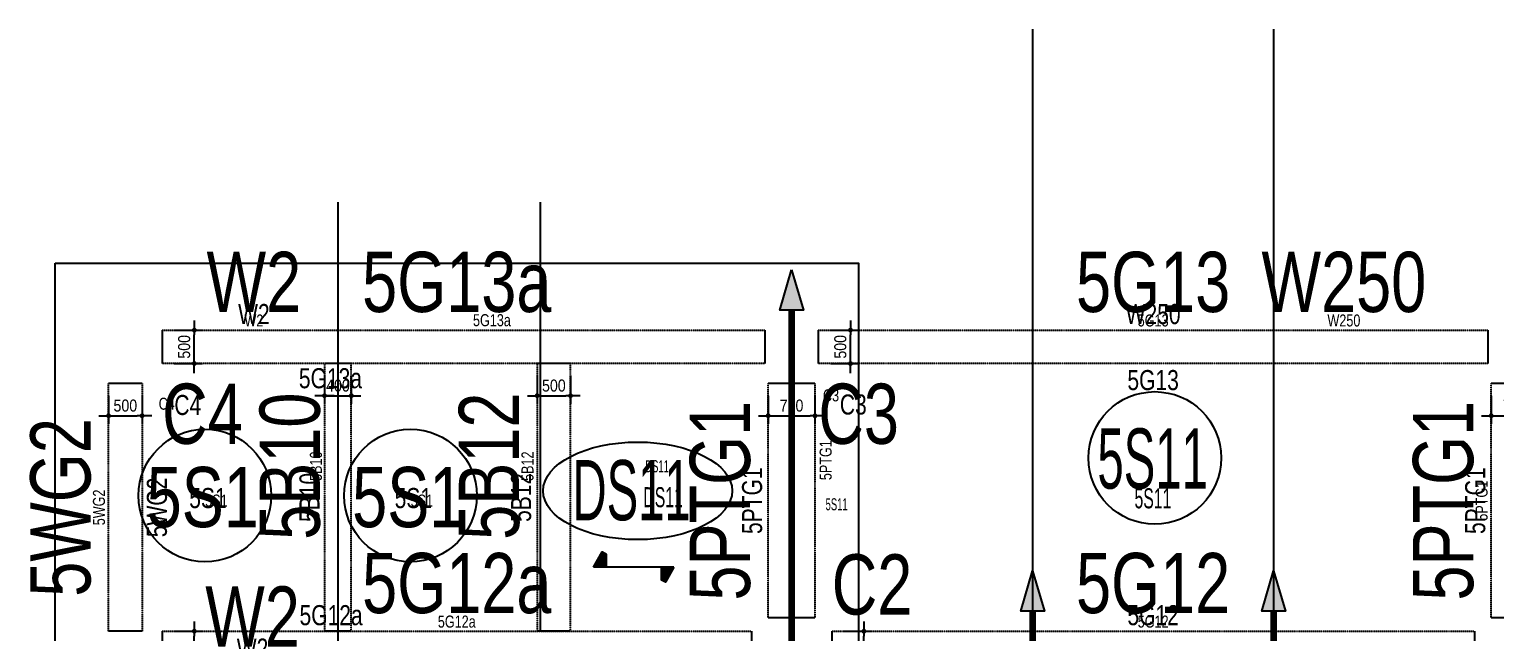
# Model space of a CAD drawing. Header units: millimetres. Extents: x 90970 to 179136, y 102485 to 153500.
# Drawn here: x 90970 to 112870, y 144483 to 153500 of the extents above; entities that cross this region are included whole.
import ezdxf
from ezdxf.enums import TextEntityAlignment as Align

# ---------------------------------------------------------------- set-up
doc = ezdxf.new("R2010")
doc.units = ezdxf.units.MM
doc.linetypes.add('HID', pattern=[2.3, 1.5, -0.8])
doc.linetypes.add('HIDDEN2', pattern=[0.1875, 0.125, -0.0625])
doc.layers.get('Defpoints').update_dxf_attribs({"color": 159})
for name, color, linetype in [('^DECK', 130, 'Continuous'), ('A-CEN', 1, 'Continuous'), ('BEAM-TEXT', 4, 'Continuous'), ('BEAM-TEXT @ 100', 4, 'Continuous'), ('BEAM-TEXT @ 300', 4, 'Continuous'), ('BEAM-TEXT @ 60', 4, 'Continuous'), ('COLUMN-TEXT', 2, 'Continuous'), ('COLUMN-TEXT @ 100', 2, 'Continuous'), ('COLUMN-TEXT @ 300', 2, 'Continuous'), ('COLUMN-TEXT @ 60', 2, 'Continuous'), ('DECK-PL', 4, 'Continuous'), ('DECK-SLAB', 4, 'Continuous'), ('DECK-SLAB @ 100', 4, 'Continuous'), ('DECK-SLAB @ 300', 4, 'Continuous'), ('DECK-SLAB @ 60', 4, 'Continuous'), ('GIRDER-TEXT', 7, 'Continuous'), ('GIRDER-TEXT @ 100', 7, 'Continuous'), ('GIRDER-TEXT @ 300', 7, 'Continuous'), ('GIRDER-TEXT @ 60', 7, 'Continuous'), ('PT', 251, 'Continuous'), ('TXT-SLAB', 6, 'Continuous'), ('TXT-SLAB @ 100', 6, 'Continuous'), ('TXT-SLAB @ 300', 6, 'Continuous'), ('TXT-SLAB @ 60', 6, 'Continuous'), ('WALL-TEXT', 6, 'Continuous'), ('WALL-TEXT @ 100', 6, 'Continuous'), ('WALL-TEXT @ 300', 6, 'Continuous'), ('WALL-TEXT @ 60', 6, 'Continuous'), ('보(beam)', 4, 'HID'), ('보(girder)', 7, 'HID')]:
    doc.layers.add(name, color=color, linetype=linetype)
doc.layers.add('NOPLOT', color=191, linetype='Continuous', plot=False)
doc.styles.add('Gdim', font='Dotum.ttf', dxfattribs={"width": 0.9})
doc.styles.add('Gtx', font='Dotum.ttf')
doc.dimstyles.new('Gdim200', dxfattribs={"dimscale": 200, "dimtxt": 3, "dimasz": 1.2, "dimexe": 2, "dimexo": 3, "dimgap": 1, "dimtad": 1, "dimdsep": 46, "dimlunit": 6, "dimtxsty": 'Gdim', "dimblk1": '_CIDOT', "dimblk2": '_CIDOT', "dimsah": 1, "dimcen": 2.5, "dimdle": 2, "dimclrd": 1, "dimclre": 1, "dimclrt": 3, "dimazin": 2, "dimtfac": 1, "dimtix": 1, "dimtmove": 2, "dimatfit": 3, "dimldrblk": '_CIDOT', "dimfxl": 0, "dimtolj": 1, "dimtzin": 0, "dimarcsym": 0})

# ---------------------------------------------------------------- blocks, each defined once
blk = doc.blocks.new('_CIDOT')
at = {"color": 0, "linetype": 'ByBlock'}
blk.add_line((2, 0), (-1, 0), dxfattribs=at)
at = {"color": 0, "linetype": 'ByBlock', "const_width": 0.5}
blk.add_lwpolyline([(-0.25, 0, 1), (0.25, 0, 1)], format="xyb", close=True, dxfattribs=at)
blk = doc.blocks.new('*D301')
at = {"layer": 'Defpoints', "color": 155, "lineweight": -2, "transparency": 16777216}
for p, q in [((-1725, 650), (-1305, 650)), ((-1425, 222), (-1425, 578)), ((-1725, 150), (-1305, 150))]:
    blk.add_line(p, q, dxfattribs=at)
at = {"layer": 'Defpoints', "color": 0, "transparency": 16777216}
for p in [(-1905, 650), (-1425, 650), (-1905, 150)]:
    blk.add_point(p, dxfattribs=at)
at = {"layer": 'Defpoints', "color": 155, "lineweight": -2, "transparency": 16777216, "xscale": 71.99999999999994, "yscale": 71.99999999999994, "zscale": 71.99999999999994}
for p, rotation in [((-1425, 650), 90), ((-1425, 150), 270)]:
    blk.add_blockref('_CIDOT', p, dxfattribs=dict(at, rotation=rotation))
at = {"layer": 'Defpoints', "color": 3, "transparency": 16777216, "insert": (-1576, 400), "char_height": 180, "attachment_point": 5, "rotation": 90, "style": 'Gdim'}
blk.add_mtext('\\A1;{\\C155;500}', dxfattribs=at)
blk = doc.blocks.new('*D305')
at = {"layer": 'Defpoints', "color": 155, "lineweight": -2, "transparency": 16777216}
for p, q in [((-1725, 800), (-1305, 800)), ((-1425, 72), (-1425, 728)), ((-1725, 0), (-1305, 0))]:
    blk.add_line(p, q, dxfattribs=at)
at = {"layer": 'Defpoints', "color": 0, "transparency": 16777216}
for p in [(-1905, 800), (-1425, 800), (-1905, 0)]:
    blk.add_point(p, dxfattribs=at)
at = {"layer": 'Defpoints', "color": 155, "lineweight": -2, "transparency": 16777216, "xscale": 71.99999999999994, "yscale": 71.99999999999994, "zscale": 71.99999999999994}
for p, rotation in [((-1425, 800), 90), ((-1425, 0), 270)]:
    blk.add_blockref('_CIDOT', p, dxfattribs=dict(at, rotation=rotation))
at = {"layer": 'Defpoints', "color": 3, "transparency": 16777216, "insert": (-1576, 400), "char_height": 180, "attachment_point": 5, "rotation": 90, "style": 'Gdim'}
blk.add_mtext('\\A1;{\\C155;800}', dxfattribs=at)
blk = doc.blocks.new('*D315')
at = {"layer": 'Defpoints', "color": 155, "lineweight": -2, "transparency": 16777216}
for p, q in [((-1725, 800), (-1305, 800)), ((-1425, 72), (-1425, 728)), ((-1725, 0), (-1305, 0))]:
    blk.add_line(p, q, dxfattribs=at)
at = {"layer": 'Defpoints', "color": 0, "transparency": 16777216}
for p in [(-1905, 800), (-1425, 800), (-1905, 0)]:
    blk.add_point(p, dxfattribs=at)
at = {"layer": 'Defpoints', "color": 155, "lineweight": -2, "transparency": 16777216, "xscale": 71.99999999999994, "yscale": 71.99999999999994, "zscale": 71.99999999999994}
for p, rotation in [((-1425, 800), 90), ((-1425, 0), 270)]:
    blk.add_blockref('_CIDOT', p, dxfattribs=dict(at, rotation=rotation))
at = {"layer": 'Defpoints', "color": 3, "transparency": 16777216, "insert": (-1576, 400), "char_height": 180, "attachment_point": 5, "rotation": 90, "style": 'Gdim'}
blk.add_mtext('\\A1;{\\C155;800}', dxfattribs=at)
blk = doc.blocks.new('*D303')
at = {"layer": 'Defpoints', "color": 155, "lineweight": -2, "transparency": 16777216}
for p, q in [((-1725, 650), (-1305, 650)), ((-1425, 222), (-1425, 578)), ((-1725, 150), (-1305, 150))]:
    blk.add_line(p, q, dxfattribs=at)
at = {"layer": 'Defpoints', "color": 0, "transparency": 16777216}
for p in [(-1905, 650), (-1425, 650), (-1905, 150)]:
    blk.add_point(p, dxfattribs=at)
at = {"layer": 'Defpoints', "color": 155, "lineweight": -2, "transparency": 16777216, "xscale": 71.99999999999994, "yscale": 71.99999999999994, "zscale": 71.99999999999994}
for p, rotation in [((-1425, 650), 90), ((-1425, 150), 270)]:
    blk.add_blockref('_CIDOT', p, dxfattribs=dict(at, rotation=rotation))
at = {"layer": 'Defpoints', "color": 3, "transparency": 16777216, "insert": (-1576, 400), "char_height": 180, "attachment_point": 5, "rotation": 90, "style": 'Gdim'}
blk.add_mtext('\\A1;{\\C155;500}', dxfattribs=at)
blk = doc.blocks.new('*D333')
at = {"layer": 'Defpoints', "color": 155, "lineweight": -2, "transparency": 16777216}
for p, q in [((-1925, 650), (-1505, 650)), ((-1625, 222), (-1625, 578)), ((-1925, 150), (-1505, 150))]:
    blk.add_line(p, q, dxfattribs=at)
at = {"layer": 'Defpoints', "color": 0, "transparency": 16777216}
for p in [(-2105, 650), (-1625, 650), (-2105, 150)]:
    blk.add_point(p, dxfattribs=at)
at = {"layer": 'Defpoints', "color": 155, "lineweight": -2, "transparency": 16777216, "xscale": 71.99999999999994, "yscale": 71.99999999999994, "zscale": 71.99999999999994}
for p, rotation in [((-1625, 650), 90), ((-1625, 150), 270)]:
    blk.add_blockref('_CIDOT', p, dxfattribs=dict(at, rotation=rotation))
at = {"layer": 'Defpoints', "color": 3, "transparency": 16777216, "insert": (-1776, 400), "char_height": 180, "attachment_point": 5, "rotation": 90, "style": 'Gdim'}
blk.add_mtext('\\A1;{\\C155;500}', dxfattribs=at)
blk = doc.blocks.new('*U1030')
at = {"layer": 'COLUMN-TEXT @ 100', "color": 3, "style": 'Gtx', "width": 0.8}
blk.add_text('C3', height=300, dxfattribs=at).set_placement((103075, 148043), align=Align.TOP_LEFT)
at = {"layer": 'COLUMN-TEXT @ 300', "color": 3, "style": 'Gtx', "width": 0.8}
blk.add_text('C3', height=900, dxfattribs=at).set_placement((102754, 148205), align=Align.TOP_LEFT)
at = {"layer": 'COLUMN-TEXT @ 60', "color": 3, "style": 'Gtx', "width": 0.8}
blk.add_text('C3', height=180, dxfattribs=at).set_placement((102823, 148120), align=Align.TOP_LEFT)
blk = doc.blocks.new('*U1053')
at = {"layer": 'GIRDER-TEXT @ 100', "style": 'Gtx', "width": 0.8}
blk.add_text('5G12', height=300, dxfattribs=at).set_placement((107754, 144505), align=Align.BOTTOM_CENTER)
at = {"layer": 'GIRDER-TEXT @ 300', "style": 'Gtx', "width": 0.8}
blk.add_text('5G12', height=900, dxfattribs=at).set_placement((107754, 144505), align=Align.BOTTOM_CENTER)
at = {"layer": 'GIRDER-TEXT @ 60', "style": 'Gtx', "width": 0.8}
blk.add_text('5G12', height=180, dxfattribs=at).set_placement((107754, 144505), align=Align.BOTTOM_CENTER)
blk = doc.blocks.new('*U1060')
at = {"layer": 'GIRDER-TEXT @ 100', "style": 'Gtx', "width": 0.8}
blk.add_text('5G12a', height=300, dxfattribs=at).set_placement((95477, 144505), align=Align.BOTTOM_CENTER)
at = {"layer": 'GIRDER-TEXT @ 300', "style": 'Gtx', "width": 0.8}
blk.add_text('5G12a', height=900, dxfattribs=at).set_placement((97354, 144505), align=Align.BOTTOM_CENTER)
at = {"layer": 'GIRDER-TEXT @ 60', "style": 'Gtx', "width": 0.8}
blk.add_text('5G12a', height=180, dxfattribs=at).set_placement((97354, 144505), align=Align.BOTTOM_CENTER)
blk = doc.blocks.new('*U1061')
at = {"layer": 'GIRDER-TEXT @ 100', "style": 'Gtx', "width": 0.8}
blk.add_text('5G13', height=300, dxfattribs=at).set_placement((107754, 148018), align=Align.BOTTOM_CENTER)
at = {"layer": 'GIRDER-TEXT @ 300', "style": 'Gtx', "width": 0.8}
blk.add_text('5G13', height=900, dxfattribs=at).set_placement((107754, 149005), align=Align.BOTTOM_CENTER)
at = {"layer": 'GIRDER-TEXT @ 60', "style": 'Gtx', "width": 0.8}
blk.add_text('5G13', height=180, dxfattribs=at).set_placement((107754, 149005), align=Align.BOTTOM_CENTER)
blk = doc.blocks.new('*U1068')
at = {"layer": 'GIRDER-TEXT @ 100', "style": 'Gtx', "width": 0.8}
blk.add_text('5G13a', height=300, dxfattribs=at).set_placement((95467, 148046), align=Align.BOTTOM_CENTER)
at = {"layer": 'GIRDER-TEXT @ 300', "style": 'Gtx', "width": 0.8}
blk.add_text('5G13a', height=900, dxfattribs=at).set_placement((97354, 149005), align=Align.BOTTOM_CENTER)
at = {"layer": 'GIRDER-TEXT @ 60', "style": 'Gtx', "width": 0.8}
blk.add_text('5G13a', height=180, dxfattribs=at).set_placement((97879, 149009), align=Align.BOTTOM_CENTER)
blk = doc.blocks.new('*U1097')
at = {"layer": 'GIRDER-TEXT @ 100', "style": 'Gtx', "width": 0.8}
blk.add_text('5WG2', height=300, rotation=90, dxfattribs=at).set_placement((93115, 146355), align=Align.BOTTOM_CENTER)
at = {"layer": 'GIRDER-TEXT @ 300', "style": 'Gtx', "width": 0.8}
blk.add_text('5WG2', height=900, rotation=90, dxfattribs=at).set_placement((92154, 146355), align=Align.BOTTOM_CENTER)
at = {"layer": 'GIRDER-TEXT @ 60', "style": 'Gtx', "width": 0.8}
blk.add_text('5WG2', height=180, rotation=90, dxfattribs=at).set_placement((92154, 146355), align=Align.BOTTOM_CENTER)
blk = doc.blocks.new('*D271')
at = {"layer": 'Defpoints', "color": 155, "lineweight": -2, "transparency": 16777216}
for p, q in [((-888, 550), (-468, 550)), ((-588, 122), (-588, 478)), ((-888, 50), (-468, 50))]:
    blk.add_line(p, q, dxfattribs=at)
at = {"layer": 'Defpoints', "color": 0, "transparency": 16777216}
for p in [(-1068, 550), (-588, 550), (-1068, 50)]:
    blk.add_point(p, dxfattribs=at)
at = {"layer": 'Defpoints', "color": 155, "lineweight": -2, "transparency": 16777216, "xscale": 71.99999999999994, "yscale": 71.99999999999994, "zscale": 71.99999999999994}
for p, rotation in [((-588, 550), 90), ((-588, 50), 270)]:
    blk.add_blockref('_CIDOT', p, dxfattribs=dict(at, rotation=rotation))
at = {"layer": 'Defpoints', "color": 3, "transparency": 16777216, "insert": (-738, 300), "char_height": 180, "attachment_point": 5, "rotation": 90, "style": 'Gdim'}
blk.add_mtext('\\A1;{\\C155;500}', dxfattribs=at)
blk = doc.blocks.new('*U1103')
at = {"layer": 'BEAM-TEXT @ 100', "style": 'Gtx', "width": 0.8}
blk.add_text('5B12', height=300, rotation=90, dxfattribs=at).set_placement((98554, 146505), align=Align.BOTTOM_CENTER)
at = {"layer": 'BEAM-TEXT @ 300', "style": 'Gtx', "width": 0.8}
blk.add_text('5B12', height=900, rotation=90, dxfattribs=at).set_placement((98554, 146971), align=Align.BOTTOM_CENTER)
at = {"layer": 'BEAM-TEXT @ 60', "style": 'Gtx', "width": 0.8}
blk.add_text('5B12', height=180, rotation=90, dxfattribs=at).set_placement((98554, 146971), align=Align.BOTTOM_CENTER)
blk = doc.blocks.new('*U1121')
at = {"layer": 'WALL-TEXT @ 100', "style": 'Gtx', "width": 0.8}
blk.add_text('W2', height=300, dxfattribs=at).set_placement((94324, 149005, 0), align=Align.BOTTOM_CENTER)
at = {"layer": 'WALL-TEXT @ 300', "style": 'Gtx', "width": 0.8}
blk.add_text('W2', height=900, dxfattribs=at).set_placement((94324, 149005, 0), align=Align.BOTTOM_CENTER)
at = {"layer": 'WALL-TEXT @ 60', "style": 'Gtx', "width": 0.8}
blk.add_text('W2', height=180, dxfattribs=at).set_placement((94324, 149005, 0), align=Align.BOTTOM_CENTER)
blk = doc.blocks.new('*U1137')
at = {"layer": 'WALL-TEXT @ 100', "style": 'Gtx', "width": 0.8}
blk.add_text('W2', height=300, dxfattribs=at).set_placement((94304, 144005, 0), align=Align.BOTTOM_CENTER)
at = {"layer": 'WALL-TEXT @ 300', "style": 'Gtx', "width": 0.8}
blk.add_text('W2', height=900, dxfattribs=at).set_placement((94304, 144005, 0), align=Align.BOTTOM_CENTER)
at = {"layer": 'WALL-TEXT @ 60', "style": 'Gtx', "width": 0.8}
blk.add_text('W2', height=180, dxfattribs=at).set_placement((94304, 144005, 0), align=Align.BOTTOM_CENTER)
blk = doc.blocks.new('*D279')
at = {"layer": 'Defpoints', "color": 155, "lineweight": -2, "transparency": 16777216}
for p, q in [((-1825, 750), (-1405, 750)), ((-1525, 122), (-1525, 678)), ((-1825, 50), (-1405, 50))]:
    blk.add_line(p, q, dxfattribs=at)
at = {"layer": 'Defpoints', "color": 0, "transparency": 16777216}
for p in [(-2005, 750), (-1525, 750), (-2005, 50)]:
    blk.add_point(p, dxfattribs=at)
at = {"layer": 'Defpoints', "color": 155, "lineweight": -2, "transparency": 16777216, "xscale": 71.99999999999994, "yscale": 71.99999999999994, "zscale": 71.99999999999994}
for p, rotation in [((-1525, 750), 90), ((-1525, 50), 270)]:
    blk.add_blockref('_CIDOT', p, dxfattribs=dict(at, rotation=rotation))
at = {"layer": 'Defpoints', "color": 3, "transparency": 16777216, "insert": (-1676, 400), "char_height": 180, "attachment_point": 5, "rotation": 90, "style": 'Gdim'}
blk.add_mtext('\\A1;{\\C155;700}', dxfattribs=at)
blk = doc.blocks.new('*U1169')
at = {"layer": 'GIRDER-TEXT @ 100', "style": 'Gtx', "width": 0.8}
blk.add_text('5PTG1', height=300, rotation=90, dxfattribs=at).set_placement((112804, 146455), align=Align.BOTTOM_CENTER)
at = {"layer": 'GIRDER-TEXT @ 300', "style": 'Gtx', "width": 0.8}
blk.add_text('5PTG1', height=900, rotation=90, dxfattribs=at).set_placement((112804, 146455), align=Align.BOTTOM_CENTER)
at = {"layer": 'GIRDER-TEXT @ 60', "style": 'Gtx', "width": 0.8}
blk.add_text('5PTG1', height=180, rotation=90, dxfattribs=at).set_placement((112804, 146455), align=Align.BOTTOM_CENTER)
blk = doc.blocks.new('*U1170')
at = {"layer": 'GIRDER-TEXT @ 100', "style": 'Gtx', "width": 0.8}
blk.add_text('5PTG1', height=300, rotation=90, dxfattribs=at).set_placement((102004, 146455), align=Align.BOTTOM_CENTER)
at = {"layer": 'GIRDER-TEXT @ 300', "style": 'Gtx', "width": 0.8}
blk.add_text('5PTG1', height=900, rotation=90, dxfattribs=at).set_placement((102004, 146455), align=Align.BOTTOM_CENTER)
at = {"layer": 'GIRDER-TEXT @ 60', "style": 'Gtx', "width": 0.8}
blk.add_text('5PTG1', height=180, rotation=90, dxfattribs=at).set_placement((103007, 147061), align=Align.BOTTOM_CENTER)
blk = doc.blocks.new('*U1203')
at = {"layer": 'WALL-TEXT @ 100', "style": 'Gtx', "width": 0.8}
blk.add_text('W250', height=300, dxfattribs=at).set_placement((107754, 149005, 0), align=Align.BOTTOM_CENTER)
at = {"layer": 'WALL-TEXT @ 300', "style": 'Gtx', "width": 0.8}
blk.add_text('W250', height=900, dxfattribs=at).set_placement((110603, 149005, 0), align=Align.BOTTOM_CENTER)
at = {"layer": 'WALL-TEXT @ 60', "style": 'Gtx', "width": 0.8}
blk.add_text('W250', height=180, dxfattribs=at).set_placement((110603, 149005, 0), align=Align.BOTTOM_CENTER)
blk = doc.blocks.new('*U1217')
at = {"layer": 'COLUMN-TEXT @ 100', "color": 3, "style": 'Gtx', "width": 0.8}
blk.add_text('C4', height=300, dxfattribs=at).set_placement((93136, 148036), align=Align.TOP_LEFT)
at = {"layer": 'COLUMN-TEXT @ 300', "color": 3, "style": 'Gtx', "width": 0.8}
blk.add_text('C4', height=900, dxfattribs=at).set_placement((92954, 148205), align=Align.TOP_LEFT)
at = {"layer": 'COLUMN-TEXT @ 60', "color": 3, "style": 'Gtx', "width": 0.8}
blk.add_text('C4', height=180, dxfattribs=at).set_placement((92902, 147995), align=Align.TOP_LEFT)
blk = doc.blocks.new('*U1220')
at = {"layer": 'COLUMN-TEXT @ 100', "color": 3, "style": 'Gtx', "width": 0.8}
blk.add_text('C2', height=300, dxfattribs=at).set_placement((103072, 143291), align=Align.TOP_LEFT)
at = {"layer": 'COLUMN-TEXT @ 300', "color": 3, "style": 'Gtx', "width": 0.8}
blk.add_text('C2', height=900, dxfattribs=at).set_placement((102954, 145654), align=Align.TOP_LEFT)
at = {"layer": 'COLUMN-TEXT @ 60', "color": 3, "style": 'Gtx', "width": 0.8}
blk.add_text('C2', height=180, dxfattribs=at).set_placement((102831, 143303), align=Align.TOP_LEFT)
blk = doc.blocks.new('*U1249')
at = {"layer": 'TXT-SLAB @ 100', "style": 'Gtx', "width": 0.8}
blk.add_text('5S1', height=300, dxfattribs=at).set_placement((96426, 146345))
at = {"layer": 'TXT-SLAB @ 300', "style": 'Gtx', "width": 0.8}
blk.add_text('5S1', height=900, dxfattribs=at).set_placement((95791, 146060))
at = {"layer": 'TXT-SLAB @ 60', "style": 'Gtx', "width": 0.8}
blk.add_text('5S1', height=180, dxfattribs=at).set_placement((96665, 146367))
blk = doc.blocks.new('*U1250')
at = {"layer": 'TXT-SLAB @ 100', "style": 'Gtx', "width": 0.6}
blk.add_text('5S11', height=300, dxfattribs=at).set_placement((107476, 146341))
at = {"layer": 'TXT-SLAB @ 300', "style": 'Gtx', "width": 0.6}
blk.add_text('5S11', height=900, dxfattribs=at).set_placement((106922, 146636))
at = {"layer": 'TXT-SLAB @ 60', "style": 'Gtx', "width": 0.6}
blk.add_text('5S11', height=180, dxfattribs=at).set_placement((102862, 146312))
blk = doc.blocks.new('*U1274')
at = {"layer": 'DECK-SLAB @ 100', "style": 'Gtx', "width": 0.6}
blk.add_text('DS11', height=300, dxfattribs=at).set_placement((100141, 146358, 0))
at = {"layer": 'DECK-SLAB @ 300', "style": 'Gtx', "width": 0.6}
blk.add_text('DS11', height=900, dxfattribs=at).set_placement((99082, 146163, 0))
at = {"layer": 'DECK-SLAB @ 60', "style": 'Gtx', "width": 0.6}
blk.add_text('DS11', height=180, dxfattribs=at).set_placement((100169, 146880, 0))
blk = doc.blocks.new('A$C58C40D4B')
at = {"layer": 'DECK-PL'}
for points in [[(600, 2), (471, 228), (415, 196), (415, 2)], [(-600, 2), (-471, -223), (-415, -192), (-415, 2)]]:
    blk.add_hatch(color=256, dxfattribs=at).paths.add_polyline_path(points)
blk.add_line((-600, 2), (600, 2), dxfattribs=at)
for points in [[(600, 2), (471, 228), (415, 196), (415, 2), (415, 2), (471, 2), (600, 2)], [(-600, 2), (-471, -223), (-415, -192), (-415, 2), (-415, 2), (-471, 2), (-600, 2)]]:
    blk.add_lwpolyline(points, dxfattribs=at)
blk = doc.blocks.new('*D259')
at = {"layer": 'Defpoints', "color": 155, "lineweight": -2, "transparency": 16777216}
for p, q in [((-888, 500), (-468, 500)), ((-588, 572), (-588, 644)), ((-588, 100), (-588, 500)), ((-888, 100), (-468, 100)), ((-588, 28), (-588, -44))]:
    blk.add_line(p, q, dxfattribs=at)
at = {"layer": 'Defpoints', "color": 0, "transparency": 16777216}
for p in [(-1068, 500), (-588, 500), (-1068, 100)]:
    blk.add_point(p, dxfattribs=at)
at = {"layer": 'Defpoints', "color": 155, "lineweight": -2, "transparency": 16777216, "xscale": 71.99999999999994, "yscale": 71.99999999999994, "zscale": 71.99999999999994}
for p, rotation in [((-588, 500), 270), ((-588, 100), 90)]:
    blk.add_blockref('_CIDOT', p, dxfattribs=dict(at, rotation=rotation))
at = {"layer": 'Defpoints', "color": 3, "transparency": 16777216, "insert": (-738, 300), "char_height": 180, "attachment_point": 5, "rotation": 90, "style": 'Gdim'}
blk.add_mtext('\\A1;{\\C155;400}', dxfattribs=at)
blk = doc.blocks.new('*U1338')
at = {"layer": 'BEAM-TEXT @ 100', "style": 'Gtx', "width": 0.8}
blk.add_text('5B10', height=300, rotation=90, dxfattribs=at).set_placement((95394, 146505), align=Align.BOTTOM_CENTER)
at = {"layer": 'BEAM-TEXT @ 300', "style": 'Gtx', "width": 0.8}
blk.add_text('5B10', height=900, rotation=90, dxfattribs=at).set_placement((95579, 146971), align=Align.BOTTOM_CENTER)
at = {"layer": 'BEAM-TEXT @ 60', "style": 'Gtx', "width": 0.8}
blk.add_text('5B10', height=180, rotation=90, dxfattribs=at).set_placement((95394, 146971), align=Align.BOTTOM_CENTER)
blk = doc.blocks.new('*U1343')
at = {"layer": 'TXT-SLAB @ 100', "style": 'Gtx', "width": 0.8}
blk.add_text('5S1', height=300, dxfattribs=at).set_placement((93358, 146345))
at = {"layer": 'TXT-SLAB @ 300', "style": 'Gtx', "width": 0.8}
blk.add_text('5S1', height=900, dxfattribs=at).set_placement((92722, 146060))
at = {"layer": 'TXT-SLAB @ 60', "style": 'Gtx', "width": 0.8}
blk.add_text('5S1', height=180, dxfattribs=at).set_placement((93596, 146367))
blk = doc.blocks.new('*U302')
at = {"layer": 'Defpoints'}
for p, q in [((-1905.451, 650), (-1905.451, 150)), ((7094.549, 650), (7094.549, 150))]:
    blk.add_line(p, q, dxfattribs=at)
at = {"layer": '보(girder)'}
for p, q in [((-1905.451, 650), (7094.549, 650)), ((7094.549, 150), (-1905.451, 150))]:
    blk.add_line(p, q, dxfattribs=at)
at = {"layer": 'Defpoints'}
dim = blk.add_linear_dim(base=(-1425.451, 650), p1=(-1905.451, 150), p2=(-1905.451, 650), angle=90, text='{\\C155;<>}', dimstyle='Gdim200', override={"dimscale": 60, "dimzin": 8, "dimclrd": 155, "dimclre": 155}, dxfattribs=at)
dim.commit()
dim.dimension.update_dxf_attribs({"geometry": '*D301', "text_midpoint": (-1575.573, 400)})
blk = doc.blocks.new('*U306')
at = {"layer": 'Defpoints'}
for p, q in [((-1905.451, 800), (-1905.451, 0)), ((6894.549, 800), (6894.549, 0))]:
    blk.add_line(p, q, dxfattribs=at)
at = {"layer": '보(girder)'}
for p, q in [((-1905.451, 800), (6894.549, 800)), ((6894.549, 0), (-1905.451, 0))]:
    blk.add_line(p, q, dxfattribs=at)
at = {"layer": 'Defpoints'}
dim = blk.add_linear_dim(base=(-1425.451, 800), p1=(-1905.451, 0), p2=(-1905.451, 800), angle=90, text='{\\C155;<>}', dimstyle='Gdim200', override={"dimscale": 60, "dimzin": 8, "dimclrd": 155, "dimclre": 155}, dxfattribs=at)
dim.commit()
dim.dimension.update_dxf_attribs({"geometry": '*D305', "text_midpoint": (-1575.573, 400)})
blk = doc.blocks.new('*U316')
at = {"layer": 'Defpoints'}
for p, q in [((-1905.451, 800), (-1905.451, 0)), ((7694.549, 800), (7694.549, 0))]:
    blk.add_line(p, q, dxfattribs=at)
at = {"layer": '보(girder)'}
for p, q in [((-1905.451, 800), (7694.549, 800)), ((7694.549, 0), (-1905.451, 0))]:
    blk.add_line(p, q, dxfattribs=at)
at = {"layer": 'Defpoints'}
dim = blk.add_linear_dim(base=(-1425.451, 800), p1=(-1905.451, 0), p2=(-1905.451, 800), angle=90, text='{\\C155;<>}', dimstyle='Gdim200', override={"dimscale": 60, "dimzin": 8, "dimclrd": 155, "dimclre": 155}, dxfattribs=at)
dim.commit()
dim.dimension.update_dxf_attribs({"geometry": '*D315', "text_midpoint": (-1575.573, 400)})
blk = doc.blocks.new('*U304')
at = {"layer": 'Defpoints'}
for p, q in [((-1905.451, 650), (-1905.451, 150)), ((8094.549, 650), (8094.549, 150))]:
    blk.add_line(p, q, dxfattribs=at)
at = {"layer": '보(girder)'}
for p, q in [((-1905.451, 650), (8094.549, 650)), ((8094.549, 150), (-1905.451, 150))]:
    blk.add_line(p, q, dxfattribs=at)
at = {"layer": 'Defpoints'}
dim = blk.add_linear_dim(base=(-1425.451, 650), p1=(-1905.451, 150), p2=(-1905.451, 650), angle=90, text='{\\C155;<>}', dimstyle='Gdim200', override={"dimscale": 60, "dimzin": 8, "dimclrd": 155, "dimclre": 155}, dxfattribs=at)
dim.commit()
dim.dimension.update_dxf_attribs({"geometry": '*D303', "text_midpoint": (-1575.573, 400)})
blk = doc.blocks.new('*U334')
at = {"layer": 'Defpoints'}
for p, q in [((-2105.451, 650), (-2105.451, 150)), ((1594.549, 650), (1594.549, 150))]:
    blk.add_line(p, q, dxfattribs=at)
at = {"layer": '보(girder)'}
for p, q in [((-2105.451, 650), (1594.549, 650)), ((1594.549, 150), (-2105.451, 150))]:
    blk.add_line(p, q, dxfattribs=at)
at = {"layer": 'Defpoints'}
dim = blk.add_linear_dim(base=(-1625.451, 650), p1=(-2105.451, 150), p2=(-2105.451, 650), angle=90, text='{\\C155;<>}', dimstyle='Gdim200', override={"dimscale": 60, "dimzin": 8, "dimclrd": 155, "dimclre": 155}, dxfattribs=at)
dim.commit()
dim.dimension.update_dxf_attribs({"geometry": '*D333', "text_midpoint": (-1775.573, 400)})
blk = doc.blocks.new('*U272')
at = {"layer": 'Defpoints'}
for p, q in [((-1067.879, 550), (-1067.879, 50)), ((2932.121, 550), (2932.121, 50))]:
    blk.add_line(p, q, dxfattribs=at)
at = {"layer": '보(beam)'}
for p, q in [((2932.121, 550), (-1067.879, 550)), ((-1067.879, 50), (2932.121, 50))]:
    blk.add_line(p, q, dxfattribs=at)
at = {"layer": 'Defpoints'}
dim = blk.add_linear_dim(base=(-587.879, 550), p1=(-1067.879, 50), p2=(-1067.879, 550), angle=90, text='{\\C155;<>}', dimstyle='Gdim200', override={"dimscale": 60, "dimzin": 8, "dimclrd": 155, "dimclre": 155}, dxfattribs=at)
dim.commit()
dim.dimension.update_dxf_attribs({"geometry": '*D271', "text_midpoint": (-738.001, 300)})
blk = doc.blocks.new('*U280')
at = {"layer": 'Defpoints'}
for p, q in [((-2005.451, 750), (-2005.451, 50)), ((1494.549, 750), (1494.549, 50))]:
    blk.add_line(p, q, dxfattribs=at)
at = {"layer": '보(girder)'}
for p, q in [((-2005.451, 750), (1494.549, 750)), ((1494.549, 50), (-2005.451, 50))]:
    blk.add_line(p, q, dxfattribs=at)
at = {"layer": 'Defpoints'}
dim = blk.add_linear_dim(base=(-1525.451, 750), p1=(-2005.451, 50), p2=(-2005.451, 750), angle=90, text='{\\C155;<>}', dimstyle='Gdim200', override={"dimscale": 60, "dimzin": 8, "dimclrd": 155, "dimclre": 155}, dxfattribs=at)
dim.commit()
dim.dimension.update_dxf_attribs({"geometry": '*D279', "text_midpoint": (-1675.573, 400)})
blk = doc.blocks.new('*U260')
at = {"layer": 'Defpoints'}
for p, q in [((-1067.879, 500), (-1067.879, 100)), ((2932.121, 500), (2932.121, 100))]:
    blk.add_line(p, q, dxfattribs=at)
at = {"layer": '보(beam)'}
for p, q in [((2932.121, 500), (-1067.879, 500)), ((-1067.879, 100), (2932.121, 100))]:
    blk.add_line(p, q, dxfattribs=at)
at = {"layer": 'Defpoints'}
dim = blk.add_linear_dim(base=(-587.879, 500), p1=(-1067.879, 100), p2=(-1067.879, 500), angle=90, text='{\\C155;<>}', dimstyle='Gdim200', override={"dimscale": 60, "dimzin": 8, "dimclrd": 155, "dimclre": 155}, dxfattribs=at)
dim.commit()
dim.dimension.update_dxf_attribs({"geometry": '*D259', "text_midpoint": (-738.001, 300)})

msp = doc.modelspace()

# ---------------------------------------------------------------- hatches: boundary and pattern name
at = {"layer": 'PT'}
h = msp.add_hatch(color=256, dxfattribs=at)
h.dxf.hatch_style = 1
h.paths.add_polyline_path([(102354, 149905), (102530, 149305), (102177, 149305)])
h = msp.add_hatch(color=256, dxfattribs=at)
h.dxf.hatch_style = 1
h.paths.add_polyline_path([(105954, 145405), (106130, 144805), (105777, 144805)])
h = msp.add_hatch(color=256, dxfattribs=at)
h.dxf.hatch_style = 1
h.paths.add_polyline_path([(109554, 145405), (109730, 144805), (109377, 144805)])

# ---------------------------------------------------------------- linework, layer by layer
at = {"layer": '^DECK', "color": 0}
for centre in [(107779, 147094), (93593, 146532), (96662, 146532)]:
    msp.add_circle(centre, 991, dxfattribs=at)
msp.add_ellipse((100056, 146603), major_axis=(1412, 0), ratio=0.516176, dxfattribs=at)
at = {"layer": 'A-CEN'}
for p, q in [((105954, 153500), (105954, 110772)), ((109554, 153500), (109554, 110772)), ((95579, 150915), (95579, 143310)), ((98604, 144505), (98604, 150915))]:
    msp.add_line(p, q, dxfattribs=at)
at = {"layer": 'NOPLOT'}
msp.add_lwpolyline([(91354, 150005), (103354, 150005), (103354, 122185), (91354, 122185)], close=True, dxfattribs=at)
at = {"layer": 'PT', "elevation": 0}
for points in [[(102354, 149905), (102530, 149305), (102177, 149305)], [(105954, 145405), (106130, 144805), (105777, 144805)], [(109554, 145405), (109730, 144805), (109377, 144805)]]:
    msp.add_lwpolyline(points, close=True, dxfattribs=at)
at = {"layer": 'PT', "linetype": 'HIDDEN2', "ltscale": 10, "const_width": 100, "elevation": 0}
for points in [[(102354, 149305), (102354, 106905)], [(105954, 144805), (105954, 111405)], [(109554, 144805), (109554, 111405)]]:
    msp.add_lwpolyline(points, dxfattribs=at)

# ---------------------------------------------------------------- block references
at = {"layer": 'BEAM-TEXT'}
for name in ['*U1338', '*U1103']:
    msp.add_blockref(name, (0, 0), dxfattribs=at)
at = {"layer": 'COLUMN-TEXT'}
for name in ['*U1217', '*U1030', '*U1220']:
    msp.add_blockref(name, (0, 0), dxfattribs=at)
at = {"layer": 'DECK-PL', "xscale": -1}
msp.add_blockref('A$C58C40D4B', (99998, 145462), dxfattribs=at)
at = {"layer": 'DECK-SLAB'}
msp.add_blockref('*U1274', (0, 0), dxfattribs=at)
at = {"layer": 'GIRDER-TEXT'}
for name in ['*U1068', '*U1061', '*U1170', '*U1169', '*U1097', '*U1060', '*U1053']:
    msp.add_blockref(name, (0, 0), dxfattribs=at)
at = {"layer": 'TXT-SLAB'}
for name in ['*U1250', '*U1343', '*U1249']:
    msp.add_blockref(name, (0, 0), dxfattribs=at)
at = {"layer": 'WALL-TEXT'}
for name in ['*U1121', '*U1203', '*U1137']:
    msp.add_blockref(name, (0, 0), dxfattribs=at)
at = {"layer": '보(beam)', "rotation": 270}
for name, p in [('*U260', (95279, 147437)), ('*U272', (98504, 147437))]:
    msp.add_blockref(name, p, dxfattribs=at)
at = {"layer": '보(girder)'}
for name, p in [('*U302', (94859, 148355)), ('*U304', (104659, 148355)), ('*U306', (94859, 143705)), ('*U316', (104859, 143705))]:
    msp.add_blockref(name, p, dxfattribs=at)
at = {"layer": '보(girder)', "rotation": 270}
for name, p in [('*U334', (92004, 146100)), ('*U280', (101954, 146200)), ('*U280', (112754, 146200))]:
    msp.add_blockref(name, p, dxfattribs=at)

doc.saveas('drawing.dxf')
